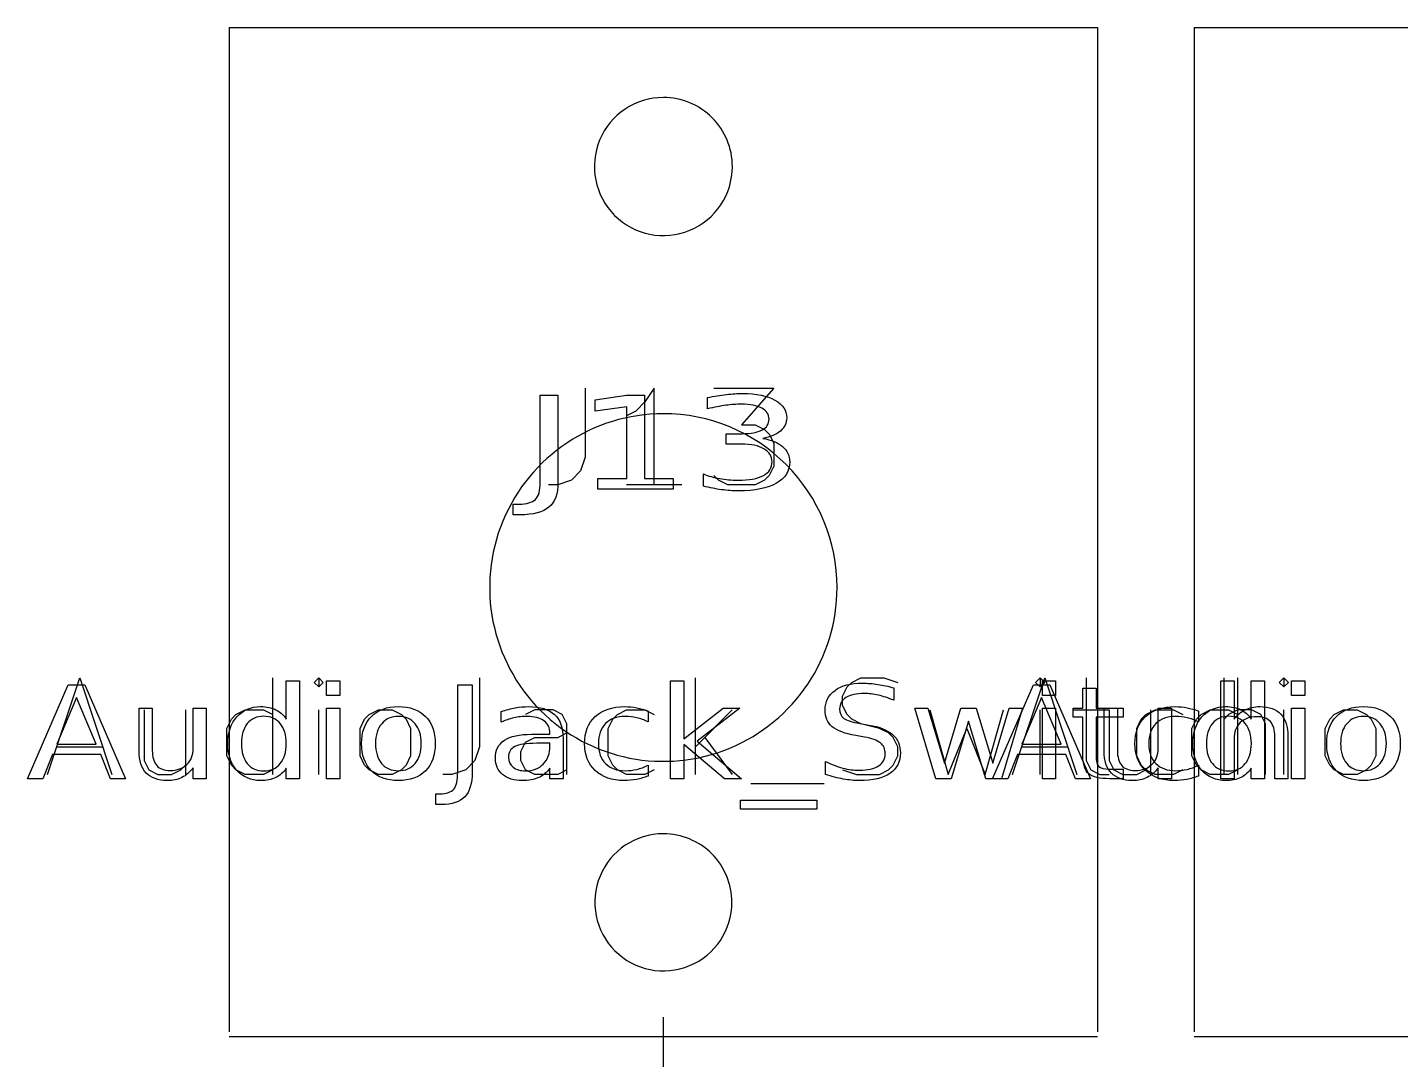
# Model space of a CAD drawing. Header units: millimetres. Extents: x 178 to 210, y 60 to 176.
# Drawn here: x 178.41 to 192.64, y 72.42 to 83.11 of the extents above; entities that cross this region are included whole.
import ezdxf

# ---------------------------------------------------------------- set-up
doc = ezdxf.new("R2010")
doc.units = ezdxf.units.MM
doc.layers.get('0').update_dxf_attribs({"linetype": 'CONTINUOUS'})

msp = doc.modelspace()

# ---------------------------------------------------------------- linework, layer by layer
at = {"color": 7}
for points in [[(180.5, 83.1072), (180.5, 72.7072)], [(180.5, 83.1072), (189.5, 83.1072)], [(189.5, 83.1072), (189.5, 72.7072)], [(190.5, 83.1072), (190.5, 72.7072)], [(190.5, 83.1072), (199.5, 83.1072)], [(183.72422, 78.3949), (183.72428, 79.29919)], [(183.72428, 79.29919), (183.90783, 79.29919), (183.90783, 78.39491)], [(184.1905, 79.3724), (184.1905, 78.6581), (184.1429, 78.5152), (184.0476, 78.42), (183.9048, 78.3724), (183.8095, 78.3724)], [(184.9048, 78.3724), (184.9048, 79.3724), (184.8095, 79.2295), (184.7143, 79.1343), (184.619, 79.0867)], [(185.45711, 79.15779), (185.45711, 79.27497)], [(185.5238, 79.3724), (186.1429, 79.3724), (185.8095, 78.9914), (185.9524, 78.9914), (186.0476, 78.9438), (186.0952, 78.8962), (186.1429, 78.801), (186.1429, 78.5629), (186.0952, 78.4676), (186.0476, 78.42), (185.9524, 78.3724), (185.6667, 78.3724), (185.5714, 78.42), (185.5238, 78.4676)], [(185.80872, 78.79256), (185.65062, 78.79256), (185.65062, 78.90063), (185.81599, 78.90063)], [(186.02956, 78.85106), (186.02948, 78.85128)], [(185.41615, 78.35648), (185.41615, 78.48343)], [(185.1905, 78.3724), (184.619, 78.3724)], [(183.51529, 78.06031), (183.44529, 78.06031), (183.44529, 78.17098), (183.50249, 78.17098)], [(178.619, 75.3724), (178.9524, 76.3724), (179.2857, 75.3724)], [(180.9524, 75.3724), (180.9524, 76.3724)], [(181.09244, 75.94568), (181.09244, 76.3402), (181.22901, 76.3402), (181.22901, 75.32721), (181.09244, 75.32721), (181.09244, 75.43658)], [(181.4286, 76.3724), (181.381, 76.3248), (181.4286, 76.2771), (181.4762, 76.3248), (181.4286, 76.3724), (181.4286, 76.2771)], [(183.0952, 76.3724), (183.0952, 75.6581), (183.0476, 75.5152), (182.9524, 75.42), (182.8095, 75.3724), (182.7143, 75.3724)], [(182.86864, 76.29919), (183.01857, 76.29919), (183.01857, 75.39491)], [(182.86866, 75.3949), (182.86864, 76.29919)], [(185.3333, 75.3724), (185.3333, 76.3724)], [(186.8571, 75.42), (187, 75.3724), (187.2381, 75.3724), (187.3333, 75.42), (187.381, 75.4676), (187.4286, 75.5629), (187.4286, 75.6581), (187.381, 75.7533), (187.3333, 75.801), (187.2381, 75.8486), (187.0476, 75.8962), (186.9524, 75.9438), (186.9048, 75.9914), (186.8571, 76.0867), (186.8571, 76.1819), (186.9048, 76.2771), (186.9524, 76.3248), (187.0476, 76.3724), (187.2857, 76.3724), (187.4286, 76.3248)], [(187.38894, 76.26731), (187.38894, 76.13906)], [(188.619, 75.3724), (188.9524, 76.3724), (189.2857, 75.3724)], [(188.9048, 76.3724), (188.8571, 76.3248), (188.9048, 76.2771), (188.9524, 76.3248), (188.9048, 76.3724), (188.9048, 76.2771)], [(189.34705, 75.56744), (189.34705, 75.96326), (189.24684, 75.96326), (189.24684, 76.05636), (189.34705, 76.05636), (189.34705, 76.26338), (189.48431, 76.26342)], [(189.381, 76.3724), (189.381, 75.5152), (189.4286, 75.42), (189.5238, 75.3724), (189.619, 75.3724)], [(189.48431, 76.26342), (189.48431, 76.0564), (189.76563, 76.0564), (189.76563, 75.9633), (189.48431, 75.9633), (189.48431, 75.56748)], [(190.91319, 75.73937), (190.91319, 75.32727), (190.77588, 75.32727), (190.77588, 76.3402), (190.91319, 76.3402), (190.91319, 75.94308)], [(190.8095, 75.3724), (190.8095, 76.3724)], [(190.9524, 75.3724), (190.9524, 76.3724)], [(191.09244, 75.94568), (191.09244, 76.3402), (191.22901, 76.3402), (191.22901, 75.32721), (191.09244, 75.32721), (191.09244, 75.43658)], [(191.4286, 76.3724), (191.381, 76.3248), (191.4286, 76.2771), (191.4762, 76.3248), (191.4286, 76.3724), (191.4286, 76.2771)], [(179.56785, 75.61496), (179.56785, 76.05636), (179.70443, 76.05636), (179.70443, 75.61952)], [(179.619, 76.039), (179.619, 75.5152), (179.6667, 75.42), (179.7619, 75.3724), (179.9048, 75.3724), (180, 75.42), (180.0476, 75.4676)], [(180.0476, 76.039), (180.0476, 75.3724)], [(180.12751, 75.64293), (180.12751, 76.05634), (180.26408, 76.05634), (180.26408, 75.32719), (180.12751, 75.32719), (180.12751, 75.43916)], [(180.9524, 75.42), (180.8571, 75.3724), (180.6667, 75.3724), (180.5714, 75.42), (180.5238, 75.4676), (180.4762, 75.5629), (180.4762, 75.8486), (180.5238, 75.9438), (180.5714, 75.9914), (180.6667, 76.039), (180.8571, 76.039), (180.9524, 75.9914)], [(181.4286, 75.3724), (181.4286, 76.039)], [(183.31992, 75.91255), (183.31992, 76.02322)], [(184, 75.3724), (184, 75.8962), (183.9524, 75.9914), (183.8571, 76.039), (183.6667, 76.039), (183.5714, 75.9914)], [(184.9048, 75.42), (184.8095, 75.3724), (184.619, 75.3724), (184.5238, 75.42), (184.4762, 75.4676), (184.4286, 75.5629), (184.4286, 75.8486), (184.4762, 75.9438), (184.5238, 75.9914), (184.619, 76.039), (184.8095, 76.039), (184.9048, 75.9914)], [(184.8408, 76.02838), (184.8408, 75.91641)], [(185.7143, 76.039), (185.3333, 75.6581)], [(187.7619, 76.039), (187.9524, 75.3724), (188.1429, 75.8486), (188.3333, 75.3724), (188.5238, 76.039)], [(188.9048, 75.3724), (188.9048, 76.039)], [(189.2381, 76.039), (189.619, 76.039)], [(189.56785, 75.61496), (189.56785, 76.05636), (189.70443, 76.05636), (189.70443, 75.61952)], [(189.619, 76.039), (189.619, 75.5152), (189.6667, 75.42), (189.7619, 75.3724), (189.9048, 75.3724), (190, 75.42), (190.0476, 75.4676)], [(190.381, 75.42), (190.2857, 75.3724), (190.0952, 75.3724), (190, 75.42), (189.9524, 75.4676), (189.9048, 75.5629), (189.9048, 75.8486), (189.9524, 75.9438), (190, 75.9914), (190.0952, 76.039), (190.2857, 76.039), (190.381, 75.9914)], [(190.0476, 76.039), (190.0476, 75.3724)], [(190.12751, 75.64293), (190.12751, 76.05634), (190.26408, 76.05634), (190.26408, 75.32719), (190.12751, 75.32719), (190.12751, 75.43916)], [(190.9524, 75.42), (190.8571, 75.3724), (190.6667, 75.3724), (190.5714, 75.42), (190.5238, 75.4676), (190.4762, 75.5629), (190.4762, 75.8486), (190.5238, 75.9438), (190.5714, 75.9914), (190.6667, 76.039), (190.8571, 76.039), (190.9524, 75.9914)], [(190.5435, 76.0284), (190.5435, 75.91643)], [(191.2381, 75.3724), (191.2381, 75.8962), (191.1905, 75.9914), (191.0952, 76.039), (190.9524, 76.039), (190.8571, 75.9914), (190.8095, 75.9438)], [(191.4286, 75.3724), (191.4286, 76.039)], [(187.03783, 75.89948), (187.12843, 75.88318)], [(184, 75.42), (183.9048, 75.3724), (183.6667, 75.3724), (183.5714, 75.42), (183.5238, 75.5152), (183.5238, 75.6105), (183.5714, 75.7057), (183.6667, 75.7533), (183.9048, 75.7533), (184, 75.801)], [(183.6331, 75.78755), (183.8246, 75.78755), (183.8246, 75.79925)], [(183.82466, 75.66703), (183.82466, 75.69373), (183.68883, 75.69373)], [(183.96123, 75.74323), (183.96123, 75.32723), (183.82466, 75.32723), (183.82466, 75.4379)], [(183.96125, 75.74333), (183.96123, 75.74323)], [(185.4286, 75.7533), (185.7143, 75.3724)], [(187.08468, 75.75817), (186.99338, 75.77377)], [(191.47206, 75.76734), (191.47206, 75.32725), (191.33548, 75.32725), (191.33548, 75.76343)], [(178.7143, 75.6581), (179.1905, 75.6581)], [(188.7143, 75.6581), (189.1905, 75.6581)], [(184.8408, 75.4659), (184.8408, 75.35522)], [(186.68015, 75.37009), (186.68015, 75.5055)], [(189.62537, 75.4275), (189.76566, 75.4275), (189.76566, 75.32724), (189.62537, 75.32724)], [(190.5435, 75.46592), (190.5435, 75.35524)], [(185.9048, 75.2771), (186.6667, 75.2771)], [(182.69797, 75.06031), (182.64077, 75.06031), (182.64077, 75.17098), (182.68757, 75.17098)], [(185, 70.8272), (185, 72.8572)], [(180.5, 72.6572), (189.5, 72.6572)], [(190.5, 72.6572), (199.5, 72.6572)]]:
    msp.add_lwpolyline(points, dxfattribs=at)
for points in [[(185, 82.3822)], [(184.32125, 78.43788), (184.6211, 78.43788), (184.6211, 79.1794), (184.2949, 79.1325), (184.2949, 79.25228), (184.61928, 79.29918), (184.80283, 79.29918), (184.80283, 78.43787), (185.10268, 78.43787), (185.10268, 78.3272), (184.32125, 78.3272)], [(185, 79.1072)], [(178.83377, 76.29919), (179.00374, 76.29919), (179.42608, 75.32721), (179.27021, 75.32721), (179.16927, 75.57655), (178.66973, 75.57655), (178.56878, 75.32721), (178.41069, 75.32721)], [(181.51032, 76.3402), (181.6469, 76.3402), (181.6469, 76.18851), (181.51032, 76.18851)], [(185.07312, 76.34022), (185.21044, 76.34022), (185.21044, 75.74193), (185.61793, 76.05638), (185.79236, 76.05638), (185.35147, 75.71524), (185.81092, 75.32723), (185.63278, 75.32723), (185.21044, 75.68334), (185.21044, 75.32723), (185.07312, 75.32723)], [(187.38897, 76.26721)], [(188.83377, 76.29919), (189.00374, 76.29919), (189.42608, 75.32721), (189.27021, 75.32721), (189.16927, 75.57655), (188.66973, 75.57655), (188.56878, 75.32721), (188.41069, 75.32721)], [(188.92688, 76.34022), (189.06346, 76.34022), (189.06346, 76.18853), (188.92688, 76.18853)], [(191.51032, 76.3402), (191.6469, 76.3402), (191.6469, 76.18851), (191.51032, 76.18851)], [(178.91837, 76.16963), (178.715, 75.68592), (179.12249, 75.68592)], [(188.91837, 76.16963), (188.715, 75.68592), (189.12249, 75.68592)], [(179.91152, 76.07393)], [(181.51032, 76.05636), (181.6469, 76.05636), (181.6469, 75.32721), (181.51032, 75.32721)], [(182.0476, 75.3724), (181.9524, 75.42), (181.9048, 75.4676), (181.8571, 75.5629), (181.8571, 75.8486), (181.9048, 75.9438), (181.9524, 75.9914), (182.0476, 76.039), (182.1905, 76.039), (182.2857, 75.9914), (182.3333, 75.9438), (182.381, 75.8486), (182.381, 75.5629), (182.3333, 75.4676), (182.2857, 75.42), (182.1905, 75.3724)], [(182.2548, 76.07393)], [(184.8408, 76.02832)], [(187.60419, 76.05638), (187.74077, 76.05638), (187.91149, 75.48738), (188.08146, 76.05638), (188.24253, 76.05638), (188.41325, 75.48738), (188.58322, 76.05638), (188.7198, 76.05638), (188.50232, 75.32723), (188.34125, 75.32723), (188.16237, 75.92487), (187.98274, 75.32723), (187.82167, 75.32723)], [(188.92688, 76.05638), (189.06346, 76.05638), (189.06346, 75.32723), (188.92688, 75.32723)], [(189.91152, 76.07393)], [(190.5435, 76.02834)], [(191.51032, 76.05636), (191.6469, 76.05636), (191.6469, 75.32721), (191.51032, 75.32721)], [(192.0476, 75.3724), (191.9524, 75.42), (191.9048, 75.4676), (191.8571, 75.5629), (191.8571, 75.8486), (191.9048, 75.9438), (191.9524, 75.9914), (192.0476, 76.039), (192.1905, 76.039), (192.2857, 75.9914), (192.3333, 75.9438), (192.381, 75.8486), (192.381, 75.5629), (192.3333, 75.4676), (192.2857, 75.42), (192.1905, 75.3724)], [(192.2548, 76.07393)], [(181.09244, 75.94568)], [(182.25484, 75.97237)], [(191.09244, 75.94568)], [(192.25484, 75.97237)], [(191.47213, 75.76737)], [(179.56788, 75.61487)], [(180.62704, 75.69113)], [(189.56788, 75.61487)], [(190.62704, 75.69113)], [(186.59028, 75.10588), (186.59028, 75.01278), (185.80053, 75.01278), (185.80053, 75.10588)], [(185, 74.7572)]]:
    msp.add_lwpolyline(points, close=True, dxfattribs=at)
for points in [[(185, 82.3822), (184.710809, 82.3822), (184.450095, 82.207996), (184.339426, 81.940819)], [(185.505581, 82.172781), (185.371493, 82.30687), (185.18963, 82.3822), (185, 82.3822)], [(185.715, 81.6672), (185.715, 81.85683), (185.63967, 82.038693), (185.505581, 82.172781)], [(184.339426, 81.940819), (184.228758, 81.673641), (184.28993, 81.366107), (184.494419, 81.161619)], [(185.273619, 81.006626), (185.540796, 81.117295), (185.715, 81.378009), (185.715, 81.6672)], [(184.494419, 81.161619), (184.698907, 80.95713), (185.006441, 80.895958), (185.273619, 81.006626)], [(185.45711, 79.27497), (185.52677, 79.288837), (185.59189, 79.299237), (185.65247, 79.30617)], [(185.65247, 79.30617), (185.71367, 79.313103), (185.771217, 79.31657), (185.82511, 79.31657)], [(185.82511, 79.31657), (185.96443, 79.31657), (186.074677, 79.29377), (186.15585, 79.24817)], [(185, 79.1072), (184.271968, 79.1072), (183.615623, 78.668644), (183.337017, 77.99603)], [(186.272792, 78.579992), (185.935227, 78.917558), (185.47739, 79.1072), (185, 79.1072)], [(185.64701, 79.19429), (185.589477, 79.18649), (185.526177, 79.174323), (185.45711, 79.15779)], [(185.80875, 79.20599), (185.758483, 79.20599), (185.70457, 79.20209), (185.64701, 79.19429)], [(186.02046, 79.16559), (185.971393, 79.192523), (185.900823, 79.20599), (185.80875, 79.20599)], [(186.09496, 79.05101), (186.09496, 79.100943), (186.070127, 79.139137), (186.02046, 79.16559)], [(186.15585, 79.24817), (186.237017, 79.203037), (186.2776, 79.14184), (186.2776, 79.06458)], [(186.02316, 78.93903), (186.071027, 78.965097), (186.09496, 79.002423), (186.09496, 79.05101)], [(186.2776, 79.06458), (186.2776, 79.01078), (186.2561, 78.965207), (186.2131, 78.92786)], [(185.81599, 78.90063), (185.906243, 78.90063), (185.9753, 78.91343), (186.02316, 78.93903)], [(186.02948, 78.85128), (186.117313, 78.837813), (186.185763, 78.809813), (186.23483, 78.76728)], [(186.2131, 78.92786), (186.1701, 78.890993), (186.10892, 78.865393), (186.02956, 78.85106)], [(186.04224, 78.74376), (185.986507, 78.776293), (185.908667, 78.79256), (185.80872, 78.79256)], [(186.12674, 78.60965), (186.12674, 78.666917), (186.098573, 78.71162), (186.04224, 78.74376)], [(186.23483, 78.76728), (186.284497, 78.724747), (186.30933, 78.67223), (186.30933, 78.60973)], [(186.03584, 78.46773), (186.09644, 78.500263), (186.12674, 78.54757), (186.12674, 78.60965)], [(186.30933, 78.60973), (186.30933, 78.513817), (186.263293, 78.4396), (186.17122, 78.38708)], [(186.8, 77.3072), (186.8, 77.78459), (186.610358, 78.242427), (186.272792, 78.579992)], [(185.41615, 78.48343), (185.467017, 78.462163), (185.522747, 78.446097), (185.58334, 78.43523)], [(185.58334, 78.43523), (185.64394, 78.424363), (185.70724, 78.41893), (185.77324, 78.41893)], [(185.77324, 78.41893), (185.888333, 78.41893), (185.975867, 78.435197), (186.03584, 78.46773)], [(183.67422, 78.21978), (183.707553, 78.252313), (183.72422, 78.310687), (183.72422, 78.3949)], [(183.90783, 78.39491), (183.90783, 78.27773), (183.87663, 78.192663), (183.81423, 78.13971)], [(185.60242, 78.32068), (185.542487, 78.32848), (185.480397, 78.340413), (185.41615, 78.35648)], [(185.7787, 78.30828), (185.721767, 78.30828), (185.663007, 78.312413), (185.60242, 78.32068)], [(186.17122, 78.38708), (186.079147, 78.334547), (185.948307, 78.30828), (185.7787, 78.30828)], [(183.50249, 78.17098), (183.583663, 78.17098), (183.640907, 78.187247), (183.67422, 78.21978)], [(183.81423, 78.13971), (183.75243, 78.086777), (183.652783, 78.06031), (183.51529, 78.06031)], [(183.337017, 77.99603), (183.058411, 77.323416), (183.212411, 76.549204), (183.727208, 76.034408)], [(185.68883, 75.644217), (186.361444, 75.922823), (186.8, 76.579168), (186.8, 77.3072)], [(186.77884, 76.24251), (186.84812, 76.291977), (186.943377, 76.31671), (187.06461, 76.31671)], [(187.06461, 76.31671), (187.116543, 76.31671), (187.16949, 76.312577), (187.22345, 76.30431)], [(187.22345, 76.30431), (187.277383, 76.296043), (187.332557, 76.283677), (187.38897, 76.26721)], [(186.67567, 76.03939), (186.67567, 76.125323), (186.71006, 76.19303), (186.77884, 76.24251)], [(186.89238, 76.16836), (186.848313, 76.14056), (186.82628, 76.101067), (186.82628, 76.04988)], [(187.08165, 76.21006), (187.000003, 76.21006), (186.936913, 76.19616), (186.89238, 76.16836)], [(187.22787, 76.19246), (187.177403, 76.204193), (187.128663, 76.21006), (187.08165, 76.21006)], [(187.38894, 76.13906), (187.332007, 76.162927), (187.278317, 76.180727), (187.22787, 76.19246)], [(180.58028, 75.96852), (180.643613, 76.038827), (180.72551, 76.07398), (180.82597, 76.07398)], [(180.82597, 76.07398), (180.887303, 76.07398), (180.939753, 76.063347), (180.98332, 76.04208)], [(180.98332, 76.04208), (181.027387, 76.02128), (181.06376, 75.989147), (181.09244, 75.94568)], [(181.97423, 75.97237), (182.042023, 76.040077), (182.135547, 76.07393), (182.2548, 76.07393)], [(182.2548, 76.07393), (182.37356, 76.07393), (182.466837, 76.040077), (182.53463, 75.97237)], [(183.31992, 76.02322), (183.36992, 76.040153), (183.418413, 76.052753), (183.4654, 76.06102)], [(183.4654, 76.06102), (183.5124, 76.069687), (183.55817, 76.07402), (183.60271, 76.07402)], [(183.60271, 76.07402), (183.722957, 76.07402), (183.81277, 76.046687), (183.87215, 75.99202)], [(183.727208, 76.034408), (184.242004, 75.519611), (185.016216, 75.365611), (185.68883, 75.644217)], [(183.87215, 75.99202), (183.93155, 75.937353), (183.96125, 75.854457), (183.96125, 75.74333)], [(184.2945, 75.97171), (184.36922, 76.03985), (184.471403, 76.07392), (184.60105, 76.07392)], [(184.60105, 76.07392), (184.643117, 76.07392), (184.684187, 76.07002), (184.72426, 76.06222)], [(184.72426, 76.06222), (184.764327, 76.05482), (184.803173, 76.04352), (184.8408, 76.02832)], [(186.75067, 75.86557), (186.70067, 75.907237), (186.67567, 75.965177), (186.67567, 76.03939)], [(186.82628, 76.04988), (186.82628, 76.00688), (186.84088, 75.974313), (186.87008, 75.95218)], [(189.99721, 75.97173), (190.07193, 76.03987), (190.174113, 76.07394), (190.30376, 76.07394)], [(190.30376, 76.07394), (190.345827, 76.07394), (190.386897, 76.07004), (190.42697, 76.06224)], [(190.42697, 76.06224), (190.467037, 76.05484), (190.50588, 76.04354), (190.5435, 76.02834)], [(190.58028, 75.96852), (190.643613, 76.038827), (190.72551, 76.07398), (190.82597, 76.07398)], [(190.82597, 76.07398), (190.887303, 76.07398), (190.939753, 76.063347), (190.98332, 76.04208)], [(190.91319, 75.94308), (190.945857, 75.986947), (190.984207, 76.019713), (191.02824, 76.04138)], [(190.98332, 76.04208), (191.027387, 76.02128), (191.06376, 75.989147), (191.09244, 75.94568)], [(191.02824, 76.04138), (191.072773, 76.063113), (191.12399, 76.07398), (191.18189, 76.07398)], [(191.18189, 76.07398), (191.27739, 76.07398), (191.349637, 76.047947), (191.39863, 75.99588)], [(191.39863, 75.99588), (191.44763, 75.944213), (191.47213, 75.868043), (191.47213, 75.76737)], [(191.97423, 75.97237), (192.042023, 76.040077), (192.135547, 76.07393), (192.2548, 76.07393)], [(192.2548, 76.07393), (192.37356, 76.07393), (192.466837, 76.040077), (192.53463, 75.97237)], [(180.48598, 75.69118), (180.48598, 75.80576), (180.517413, 75.898207), (180.58028, 75.96852)], [(180.68864, 75.89816), (180.647573, 75.848227), (180.62704, 75.779217), (180.62704, 75.69113)], [(180.85936, 75.97366), (180.787113, 75.97366), (180.730207, 75.948493), (180.68864, 75.89816)], [(181.03008, 75.89816), (180.98848, 75.948493), (180.931573, 75.97366), (180.85936, 75.97366)], [(181.09248, 75.69113), (181.09248, 75.779237), (181.07168, 75.848247), (181.03008, 75.89816)], [(181.87328, 75.69113), (181.87328, 75.810917), (181.90693, 75.904663), (181.97423, 75.97237)], [(182.08111, 75.89687), (182.038577, 75.846937), (182.01731, 75.778363), (182.01731, 75.69115)], [(182.2548, 75.97237), (182.181567, 75.97237), (182.12367, 75.947203), (182.08111, 75.89687)], [(182.42778, 75.89617), (182.385247, 75.94697), (182.3276, 75.97237), (182.25484, 75.97237)], [(182.49158, 75.6911), (182.49158, 75.777467), (182.470313, 75.845823), (182.42778, 75.89617)], [(182.53463, 75.97237), (182.602423, 75.904663), (182.63632, 75.810917), (182.63632, 75.69113)], [(183.44981, 75.95745), (183.40481, 75.94745), (183.361513, 75.932483), (183.31992, 75.91255)], [(183.58861, 75.97245), (183.541143, 75.97245), (183.494877, 75.96745), (183.44981, 75.95745)], [(183.7623, 75.92685), (183.721233, 75.95725), (183.663337, 75.97245), (183.58861, 75.97245)], [(183.8246, 75.79925), (183.8246, 75.854383), (183.803833, 75.896917), (183.7623, 75.92685)], [(184.18316, 75.69112), (184.18316, 75.81004), (184.220273, 75.90357), (184.2945, 75.97171)], [(184.40064, 75.89821), (184.35164, 75.849143), (184.32714, 75.780133), (184.32714, 75.69118)], [(184.60699, 75.97241), (184.518417, 75.97241), (184.449633, 75.947677), (184.40064, 75.89821)], [(184.72426, 75.95811), (184.68566, 75.967643), (184.64657, 75.97241), (184.60699, 75.97241)], [(184.8408, 75.91641), (184.8022, 75.935077), (184.763353, 75.948977), (184.72426, 75.95811)], [(186.99338, 75.77377), (186.881547, 75.793303), (186.800643, 75.823903), (186.75067, 75.86557)], [(186.87008, 75.95218), (186.899747, 75.930513), (186.955663, 75.912947), (187.03783, 75.89948)], [(187.12843, 75.88318), (187.240263, 75.864513), (187.322653, 75.831513), (187.3756, 75.78418)], [(189.88587, 75.69114), (189.88587, 75.81006), (189.922983, 75.90359), (189.99721, 75.97173)], [(190.10335, 75.89823), (190.05435, 75.849163), (190.02985, 75.780153), (190.02985, 75.6912)], [(190.3097, 75.97243), (190.22112, 75.97243), (190.152337, 75.947697), (190.10335, 75.89823)], [(190.42697, 75.95813), (190.38837, 75.967663), (190.34928, 75.97243), (190.3097, 75.97243)], [(190.5435, 75.91643), (190.5049, 75.935097), (190.466057, 75.948997), (190.42697, 75.95813)], [(190.48598, 75.69118), (190.48598, 75.80576), (190.517413, 75.898207), (190.58028, 75.96852)], [(190.68864, 75.89816), (190.647573, 75.848227), (190.62704, 75.779217), (190.62704, 75.69113)], [(190.85936, 75.97366), (190.787113, 75.97366), (190.730207, 75.948493), (190.68864, 75.89816)], [(191.03008, 75.89816), (190.98848, 75.948493), (190.931573, 75.97366), (190.85936, 75.97366)], [(190.97699, 75.90798), (190.934457, 75.866713), (190.91319, 75.81051), (190.91319, 75.73937)], [(191.15142, 75.96978), (191.077687, 75.96978), (191.019543, 75.94918), (190.97699, 75.90798)], [(191.09248, 75.69113), (191.09248, 75.779237), (191.07168, 75.848247), (191.03008, 75.89816)], [(191.28948, 75.91838), (191.258813, 75.952647), (191.212793, 75.96978), (191.15142, 75.96978)], [(191.33548, 75.76343), (191.33548, 75.832443), (191.320147, 75.884093), (191.28948, 75.91838)], [(191.87328, 75.69113), (191.87328, 75.810917), (191.90693, 75.904663), (191.97423, 75.97237)], [(192.08111, 75.89687), (192.038577, 75.846937), (192.01731, 75.778363), (192.01731, 75.69115)], [(192.2548, 75.97237), (192.181567, 75.97237), (192.12367, 75.947203), (192.08111, 75.89687)], [(192.42778, 75.89617), (192.385247, 75.94697), (192.3276, 75.97237), (192.25484, 75.97237)], [(192.49158, 75.6911), (192.49158, 75.777467), (192.470313, 75.845823), (192.42778, 75.89617)], [(192.53463, 75.97237), (192.602423, 75.904663), (192.63632, 75.810917), (192.63632, 75.69113)], [(183.25903, 75.53951), (183.25903, 75.621543), (183.290197, 75.68339), (183.35253, 75.72505)], [(183.35253, 75.72505), (183.415397, 75.766717), (183.50892, 75.78755), (183.6331, 75.78755)], [(183.68883, 75.69373), (183.578477, 75.69373), (183.502023, 75.682663), (183.45947, 75.66053)], [(187.24872, 75.69757), (187.215587, 75.724503), (187.160907, 75.744703), (187.08468, 75.75817)], [(187.29922, 75.58559), (187.29922, 75.633323), (187.282387, 75.67065), (187.24872, 75.69757)], [(187.3756, 75.78418), (187.429067, 75.737313), (187.4558, 75.67438), (187.4558, 75.59538)], [(179.64208, 75.38636), (179.592613, 75.438427), (179.56788, 75.514597), (179.56788, 75.61487)], [(179.70443, 75.61952), (179.70443, 75.550507), (179.719763, 75.49864), (179.75043, 75.46392)], [(180.06291, 75.47432), (180.105977, 75.51552), (180.12751, 75.571723), (180.12751, 75.64293)], [(180.58028, 75.41384), (180.517413, 75.484153), (180.48598, 75.5766), (180.48598, 75.69118)], [(180.62704, 75.69113), (180.62704, 75.603023), (180.647573, 75.533797), (180.68864, 75.48345)], [(181.03008, 75.48345), (181.07168, 75.533783), (181.09248, 75.60301), (181.09248, 75.69113)], [(181.97423, 75.40989), (181.90693, 75.47803), (181.87328, 75.571777), (181.87328, 75.69113)], [(182.01731, 75.69115), (182.01731, 75.60391), (182.038343, 75.53512), (182.08041, 75.48478)], [(182.42778, 75.48538), (182.470313, 75.535713), (182.49158, 75.604287), (182.49158, 75.6911)], [(182.63632, 75.69113), (182.63632, 75.571777), (182.602423, 75.47803), (182.53463, 75.40989)], [(183.45947, 75.66053), (183.416937, 75.638397), (183.39567, 75.600637), (183.39567, 75.54725)], [(183.75566, 75.47889), (183.80166, 75.526223), (183.82466, 75.588937), (183.82466, 75.66703)], [(184.29376, 75.41183), (184.220027, 75.480837), (184.18316, 75.573933), (184.18316, 75.69112)], [(184.32714, 75.69118), (184.32714, 75.602207), (184.35164, 75.53298), (184.40064, 75.4835)], [(187.22942, 75.4593), (187.275953, 75.488833), (187.29922, 75.53093), (187.29922, 75.58559)], [(187.4558, 75.59538), (187.4558, 75.5012), (187.41968, 75.429803), (187.34744, 75.38119)], [(189.40715, 75.37864), (189.367083, 75.413373), (189.34705, 75.476307), (189.34705, 75.56744)], [(189.48431, 75.56748), (189.48431, 75.508013), (189.493477, 75.46982), (189.51181, 75.4529)], [(189.64208, 75.38636), (189.592613, 75.438427), (189.56788, 75.514597), (189.56788, 75.61487)], [(189.70443, 75.61952), (189.70443, 75.550507), (189.719763, 75.49864), (189.75043, 75.46392)], [(189.99647, 75.41185), (189.922737, 75.480857), (189.88587, 75.573953), (189.88587, 75.69114)], [(190.02985, 75.6912), (190.02985, 75.602227), (190.05435, 75.533), (190.10335, 75.48352)], [(190.06291, 75.47432), (190.105977, 75.51552), (190.12751, 75.571723), (190.12751, 75.64293)], [(190.58028, 75.41384), (190.517413, 75.484153), (190.48598, 75.5766), (190.48598, 75.69118)], [(190.62704, 75.69113), (190.62704, 75.603023), (190.647573, 75.533797), (190.68864, 75.48345)], [(191.03008, 75.48345), (191.07168, 75.533783), (191.09248, 75.60301), (191.09248, 75.69113)], [(191.97423, 75.40989), (191.90693, 75.47803), (191.87328, 75.571777), (191.87328, 75.69113)], [(192.01731, 75.69115), (192.01731, 75.60391), (192.038343, 75.53512), (192.08041, 75.48478)], [(192.42778, 75.48538), (192.470313, 75.535713), (192.49158, 75.604287), (192.49158, 75.6911)], [(192.63632, 75.69113), (192.63632, 75.571777), (192.602423, 75.47803), (192.53463, 75.40989)], [(179.75043, 75.46392), (179.781097, 75.429653), (179.827117, 75.41252), (179.88849, 75.41252)], [(179.88849, 75.41252), (179.962217, 75.41252), (180.020357, 75.43312), (180.06291, 75.47432)], [(180.12751, 75.43916), (180.094377, 75.394893), (180.05578, 75.361893), (180.01172, 75.34016)], [(180.82597, 75.30838), (180.725517, 75.30838), (180.64362, 75.343533), (180.58028, 75.41384)], [(180.68864, 75.48345), (180.73024, 75.433517), (180.787147, 75.40855), (180.85936, 75.40855)], [(180.85936, 75.40855), (180.931607, 75.40855), (180.988513, 75.433517), (181.03008, 75.48345)], [(181.09244, 75.43658), (181.063707, 75.39318), (181.027333, 75.360847), (180.98332, 75.33958)], [(182.2548, 75.30833), (182.135547, 75.30833), (182.042023, 75.342183), (181.97423, 75.40989)], [(182.08041, 75.48478), (182.122943, 75.434847), (182.181087, 75.40988), (182.25484, 75.40988)], [(182.53463, 75.40989), (182.466837, 75.342183), (182.37356, 75.30833), (182.2548, 75.30833)], [(182.25484, 75.40988), (182.32758, 75.40988), (182.385227, 75.435047), (182.42778, 75.48538)], [(183.33403, 75.3709), (183.28403, 75.413033), (183.25903, 75.469237), (183.25903, 75.53951)], [(183.39567, 75.54725), (183.39567, 75.504717), (183.411503, 75.470863), (183.44317, 75.44569)], [(183.44317, 75.44569), (183.475303, 75.420957), (183.51885, 75.40859), (183.57381, 75.40859)], [(183.57381, 75.40859), (183.649517, 75.40859), (183.710133, 75.432023), (183.75566, 75.47889)], [(183.82466, 75.4379), (183.79346, 75.393633), (183.754613, 75.360867), (183.70812, 75.3396)], [(184.59214, 75.30832), (184.466947, 75.30832), (184.367487, 75.342823), (184.29376, 75.41183)], [(184.40064, 75.4835), (184.44964, 75.434433), (184.518423, 75.4099), (184.60699, 75.4099)], [(184.60699, 75.4099), (184.64659, 75.4099), (184.68568, 75.414467), (184.72426, 75.4236)], [(184.72426, 75.4236), (184.763327, 75.433133), (184.802173, 75.447233), (184.8408, 75.4659)], [(186.68015, 75.5055), (186.741017, 75.475567), (186.800647, 75.453), (186.85904, 75.4378)], [(186.85904, 75.4378), (186.91744, 75.4226), (186.97484, 75.415), (187.03124, 75.415)], [(187.03124, 75.415), (187.116847, 75.415), (187.182907, 75.429767), (187.22942, 75.4593)], [(189.51181, 75.4529), (189.53061, 75.435967), (189.568463, 75.4275), (189.62537, 75.4275)], [(189.75043, 75.46392), (189.781097, 75.429653), (189.827117, 75.41252), (189.88849, 75.41252)], [(189.88849, 75.41252), (189.962217, 75.41252), (190.020357, 75.43312), (190.06291, 75.47432)], [(190.29485, 75.30834), (190.169657, 75.30834), (190.070197, 75.342843), (189.99647, 75.41185)], [(190.12751, 75.43916), (190.094377, 75.394893), (190.05578, 75.361893), (190.01172, 75.34016)], [(190.10335, 75.48352), (190.15235, 75.434453), (190.221133, 75.40992), (190.3097, 75.40992)], [(190.3097, 75.40992), (190.3493, 75.40992), (190.38839, 75.414487), (190.42697, 75.42362)], [(190.42697, 75.42362), (190.466037, 75.433153), (190.50488, 75.447253), (190.5435, 75.46592)], [(190.82597, 75.30838), (190.725517, 75.30838), (190.64362, 75.343533), (190.58028, 75.41384)], [(190.68864, 75.48345), (190.73024, 75.433517), (190.787147, 75.40855), (190.85936, 75.40855)], [(190.85936, 75.40855), (190.931607, 75.40855), (190.988513, 75.433517), (191.03008, 75.48345)], [(191.09244, 75.43658), (191.063707, 75.39318), (191.027333, 75.360847), (190.98332, 75.33958)], [(192.2548, 75.30833), (192.135547, 75.30833), (192.042023, 75.342183), (191.97423, 75.40989)], [(192.08041, 75.48478), (192.122943, 75.434847), (192.181087, 75.40988), (192.25484, 75.40988)], [(192.53463, 75.40989), (192.466837, 75.342183), (192.37356, 75.30833), (192.2548, 75.30833)], [(192.25484, 75.40988), (192.32758, 75.40988), (192.385227, 75.435047), (192.42778, 75.48538)], [(179.85956, 75.30826), (179.764053, 75.30826), (179.69156, 75.334293), (179.64208, 75.38636)], [(180.01172, 75.34016), (179.968187, 75.318893), (179.917467, 75.30826), (179.85956, 75.30826)], [(180.98332, 75.33958), (180.939787, 75.31878), (180.887337, 75.30838), (180.82597, 75.30838)], [(182.82786, 75.21978), (182.85506, 75.252313), (182.86866, 75.310687), (182.86866, 75.3949)], [(183.01857, 75.39491), (183.01857, 75.27773), (182.993103, 75.192663), (182.94217, 75.13971)], [(183.53741, 75.3084), (183.452297, 75.3084), (183.384503, 75.329233), (183.33403, 75.3709)], [(183.70812, 75.3396), (183.661587, 75.3188), (183.604683, 75.3084), (183.53741, 75.3084)], [(184.72204, 75.32002), (184.68144, 75.31222), (184.63814, 75.30832), (184.59214, 75.30832)], [(184.8408, 75.35522), (184.802667, 75.33962), (184.76308, 75.327887), (184.72204, 75.32002)], [(186.86349, 75.32389), (186.804623, 75.33429), (186.74351, 75.34969), (186.68015, 75.37009)], [(187.03124, 75.30829), (186.978773, 75.30829), (186.922857, 75.31349), (186.86349, 75.32389)], [(187.34744, 75.38119), (187.275687, 75.33259), (187.170287, 75.30829), (187.03124, 75.30829)], [(189.62537, 75.32724), (189.51997, 75.32724), (189.44723, 75.344373), (189.40715, 75.37864)], [(189.85956, 75.30826), (189.764053, 75.30826), (189.69156, 75.334293), (189.64208, 75.38636)], [(190.01172, 75.34016), (189.968187, 75.318893), (189.917467, 75.30826), (189.85956, 75.30826)], [(190.42474, 75.32004), (190.38414, 75.31224), (190.340843, 75.30834), (190.29485, 75.30834)], [(190.5435, 75.35524), (190.505433, 75.33964), (190.465847, 75.327907), (190.42474, 75.32004)], [(190.98332, 75.33958), (190.939787, 75.31878), (190.887337, 75.30838), (190.82597, 75.30838)], [(182.68757, 75.17098), (182.753903, 75.17098), (182.800667, 75.187247), (182.82786, 75.21978)], [(182.94217, 75.13971), (182.891703, 75.086777), (182.810303, 75.06031), (182.69797, 75.06031)], [(185, 74.7572), (184.712832, 74.7572), (184.45394, 74.584214), (184.344046, 74.318905)], [(185.502046, 74.549246), (185.368895, 74.682397), (185.188304, 74.7572), (185, 74.7572)], [(185.71, 74.0472), (185.71, 74.235504), (185.635197, 74.416095), (185.502046, 74.549246)], [(184.344046, 74.318905), (184.234151, 74.053596), (184.294896, 73.748213), (184.497954, 73.545154)], [(185.271705, 73.391246), (185.537014, 73.50114), (185.71, 73.760032), (185.71, 74.0472)], [(184.497954, 73.545154), (184.701013, 73.342096), (185.006396, 73.281351), (185.271705, 73.391246)]]:
    msp.add_open_spline(points, degree=3, dxfattribs=at)

doc.saveas('drawing.dxf')
